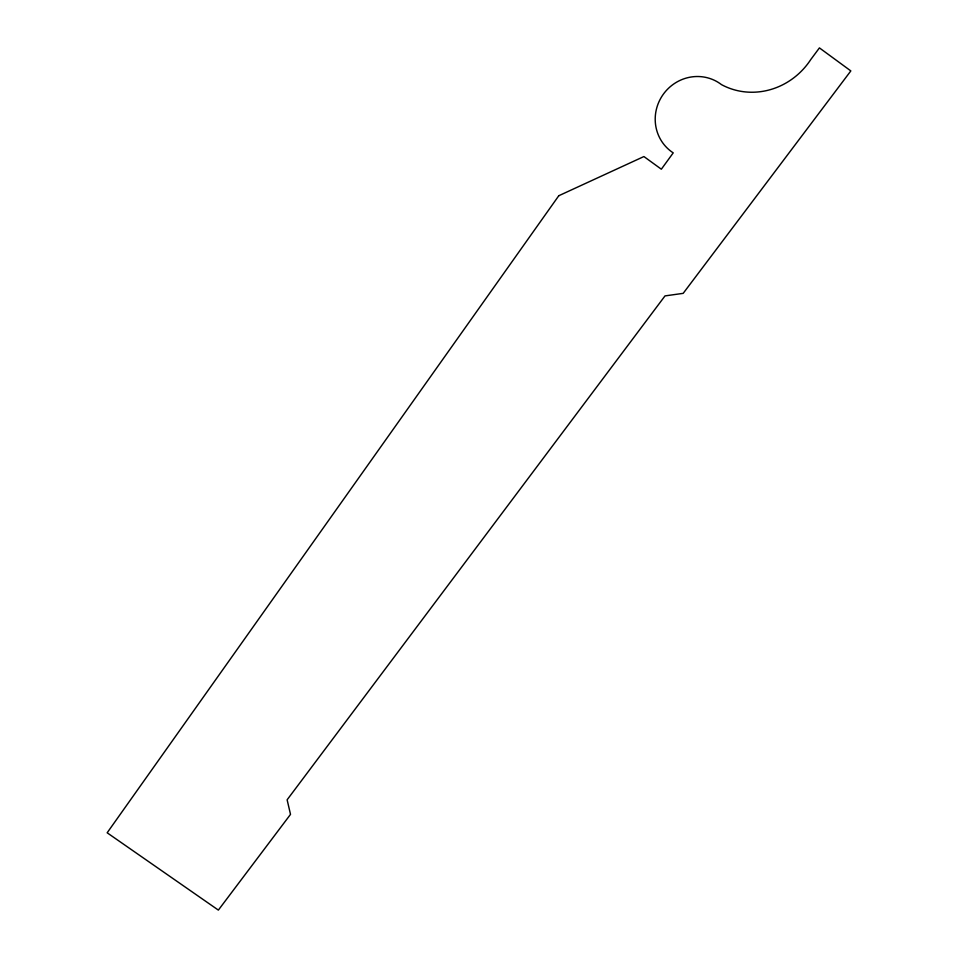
<?xml version="1.0" encoding="UTF-8"?>
<svg xmlns="http://www.w3.org/2000/svg" width="958" height="958" viewBox="0 0 958 958"><rect width="100%" height="100%" fill="white"/><g stroke="black" fill="none" stroke-linecap="round" stroke-linejoin="round"><path stroke-width="1.44" d="M558.789 195.731L107.164 832.789L218.364 910.1L290.514 814.372L287.125 799.81L665.008 295.902L683.186 293.352L850.836 70.916L819.425 47.9L810.779 59.528A69.91 66.198 -56.3 0 1 721.47 84.615A41.829 40.392 -54.4 0 0 663.092 94.555A41.829 40.392 -54.4 0 0 673.223 152.873L661.343 169.207L643.908 156.549L558.789 195.731"/></g></svg>
